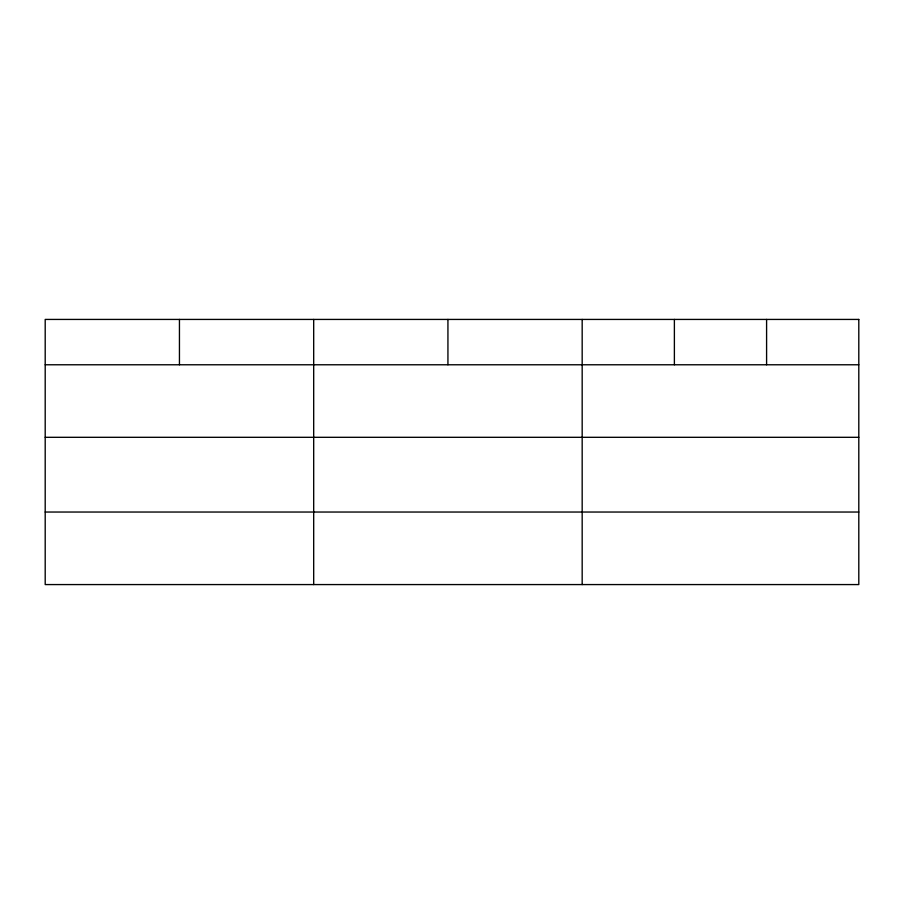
<?xml version="1.0" encoding="UTF-8"?>
<svg xmlns="http://www.w3.org/2000/svg" width="904" height="904" viewBox="0 0 904 904"><rect width="100%" height="100%" fill="white"/><g stroke="black" fill="none" stroke-linecap="round" stroke-linejoin="round"><path stroke-width="1.36" d="M45.2 364.775L858.8 364.775M45.2 437.31L858.8 437.31M45.2 512.037L858.8 512.037M766.592 319.428L766.592 364.775M674.384 319.428L674.384 364.775M582.176 319.428L582.176 584.572M447.932 319.428L447.932 364.775M313.688 319.428L313.688 584.572M179.444 319.428L179.444 364.775M858.8 319.428L45.2 319.428L45.2 584.572L858.8 584.572L858.8 319.428"/></g></svg>
